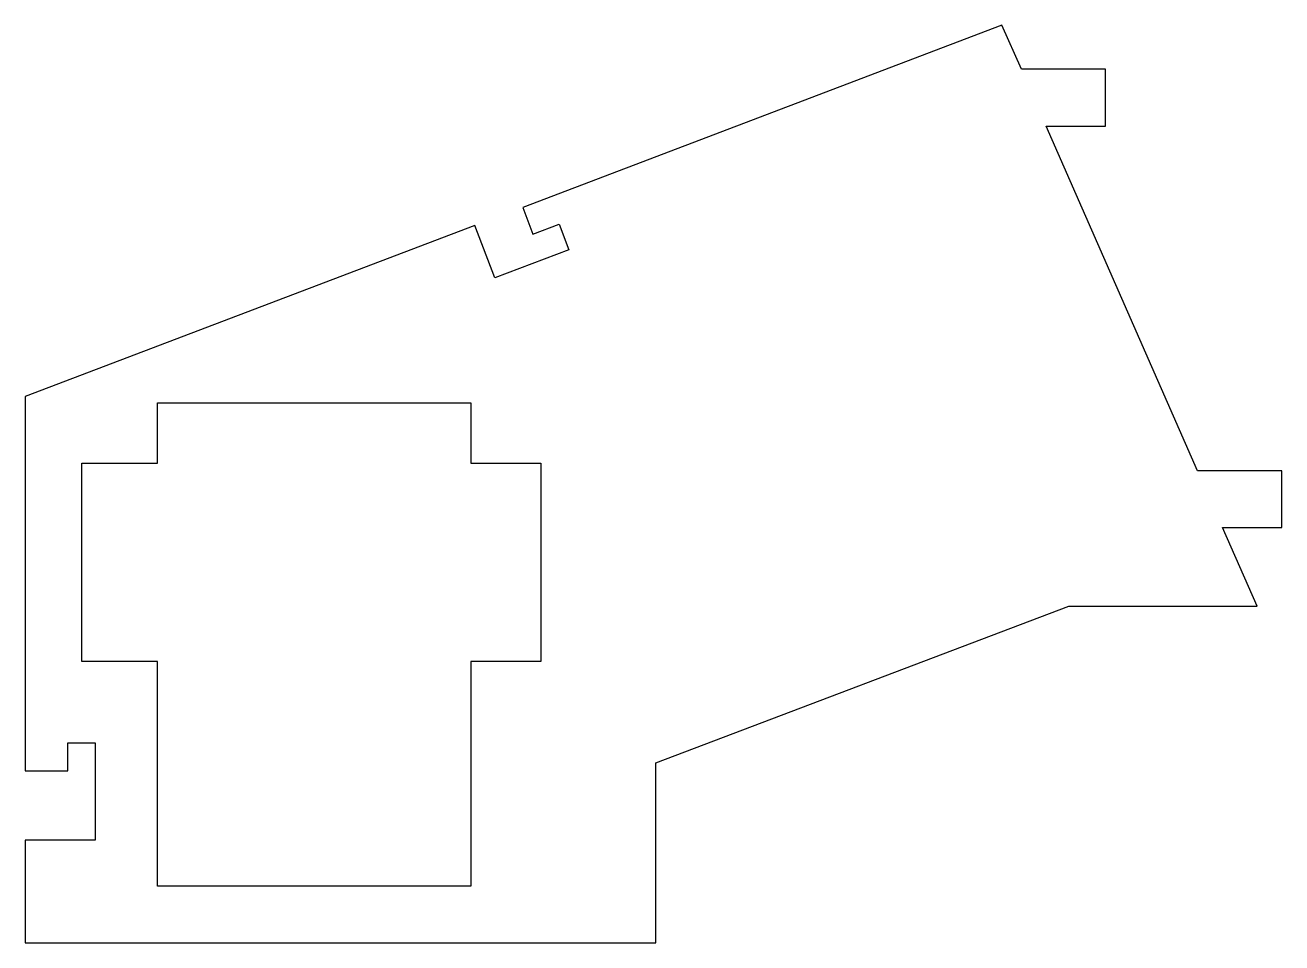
# Model space of a CAD drawing. Header units: millimetres. Extents: x -44.8 to 44.8, y -32.7 to 32.7.
import ezdxf

# ---------------------------------------------------------------- set-up
doc = ezdxf.new("R2010")
doc.units = ezdxf.units.MM
doc.layers.get('0').update_dxf_attribs({"linetype": 'CONTINUOUS'})

msp = doc.modelspace()

# ---------------------------------------------------------------- linework, layer by layer
for p, q in [((24.856, 32.716), (-9.326, 19.727)), ((26.236, 29.574), (24.856, 32.716)), ((32.244, 29.574), (26.236, 29.574)), ((32.244, 25.524), (32.244, 29.574)), ((38.81, 0.948), (28.015, 25.524)), ((28.015, 25.524), (32.244, 25.524)), ((-9.326, 19.727), (-8.598, 17.811)), ((-12.738, 18.43), (-44.818, 6.24)), ((-11.318, 14.691), (-12.738, 18.43)), ((-8.598, 17.811), (-6.728, 18.521)), ((-6.728, 18.521), (-6.036, 16.698)), ((-6.036, 16.698), (-11.318, 14.691)), ((-44.818, 6.24), (-44.818, -20.448)), ((-35.377, 1.491), (-35.377, 5.791)), ((-35.377, 5.791), (-13.027, 5.791)), ((-13.027, 5.791), (-13.027, 1.491)), ((-40.768, 1.491), (-35.377, 1.491)), ((-40.768, -12.659), (-40.768, 1.491)), ((-13.027, 1.491), (-8.027, 1.491)), ((-8.027, 1.491), (-8.027, -12.659)), ((44.818, 0.948), (38.81, 0.948)), ((44.818, -3.102), (44.818, 0.948)), ((43.051, -8.709), (40.589, -3.102)), ((40.589, -3.102), (44.818, -3.102)), ((0.157, -19.879), (29.628, -8.709)), ((29.628, -8.709), (43.051, -8.709)), ((-35.377, -12.659), (-40.768, -12.659)), ((-35.377, -28.659), (-35.377, -12.659)), ((-8.027, -12.659), (-13.027, -12.659)), ((-13.027, -12.659), (-13.027, -28.659)), ((-41.768, -20.448), (-41.768, -18.448)), ((-41.768, -18.448), (-39.818, -18.448)), ((-39.818, -18.448), (-39.818, -25.398)), ((-44.818, -20.448), (-41.768, -20.448)), ((0.157, -32.709), (0.157, -19.879)), ((-39.818, -25.398), (-44.818, -25.398)), ((-44.818, -25.398), (-44.818, -32.709)), ((-13.027, -28.659), (-35.377, -28.659)), ((-44.818, -32.709), (0.157, -32.709))]:
    msp.add_line(p, q)

doc.saveas('drawing.dxf')
